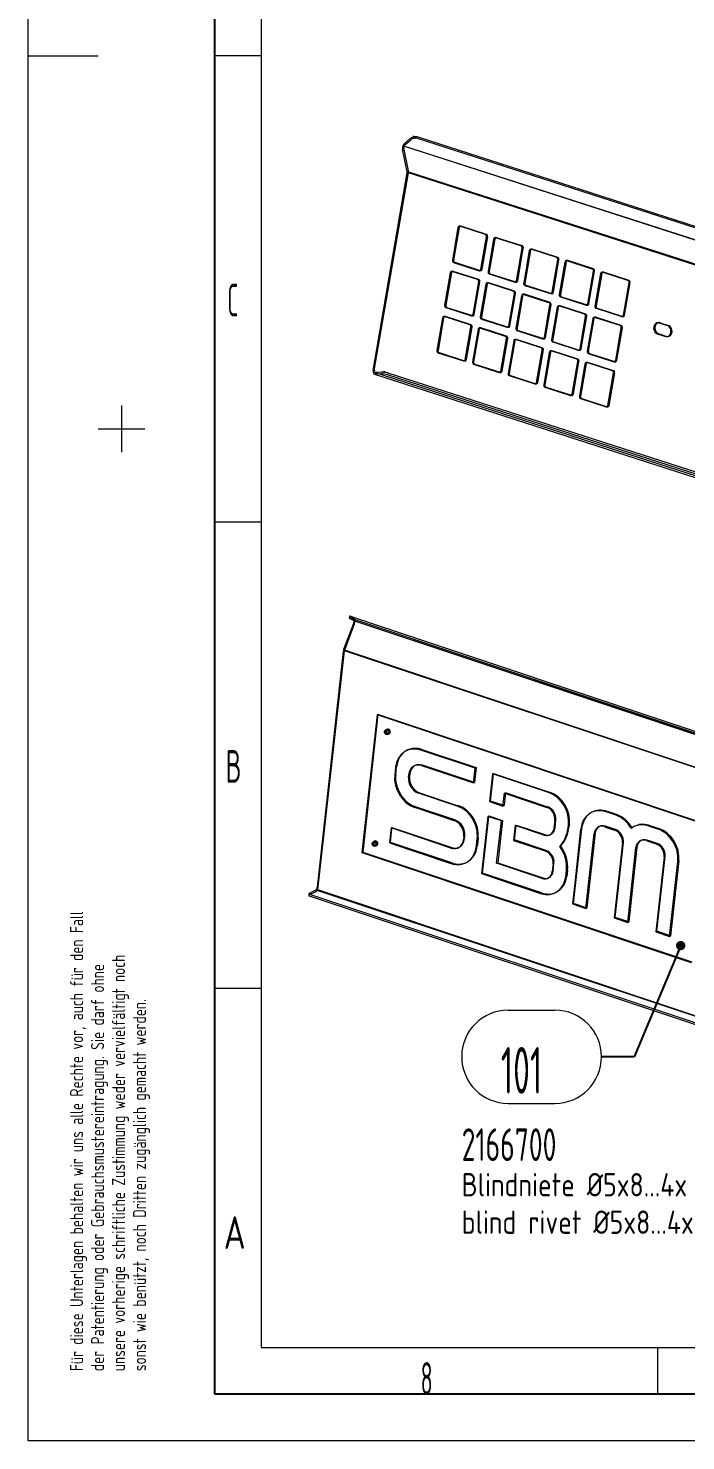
# Model space of a CAD drawing. Header units: millimetres. Extents: x 0 to 420, y 0 to 297.
# Drawn here: x 0 to 70.5, y 0 to 151.5 of the extents above; entities that cross this region are included whole.
import ezdxf
from ezdxf.lldxf.tags import DXFTag

# ---------------------------------------------------------------- set-up
doc = ezdxf.new("R2010")
doc.units = ezdxf.units.MM
for name, color, linetype, true_color in [('1', 7, 'Continuous', 0xffffff), ('101', 7, 'Continuous', 0xffffff), ('102', 7, 'Continuous', 0xffffff)]:
    doc.layers.add(name, color=color, linetype=linetype, true_color=true_color)
doc.styles.add('iso-1', font='isocp.shx')
tags = doc.linetypes.add('DASHED', pattern=[25.72, 12.86, -12.86]).pattern_tags.tags
tags[6:7] = [DXFTag(74, 4), DXFTag(75, 0), DXFTag(340, '0'), DXFTag(46, 0.0), DXFTag(50, 0.0), DXFTag(44, 0.0), DXFTag(45, 0.0)]
tags[4:5] = [DXFTag(74, 4), DXFTag(75, 0), DXFTag(340, '0'), DXFTag(46, 0.0), DXFTag(50, 0.0), DXFTag(44, 0.0), DXFTag(45, 0.0)]
doc.dimstyles.get("Standard").update_dxf_attribs({"dimtxt": 0.18, "dimasz": 0.18, "dimexe": 0.18, "dimexo": 0.0625, "dimgap": 0.09, "dimtad": 0, "dimtih": 1, "dimtoh": 1, "dimdec": 4, "dimzin": 0, "dimdsep": 46, "dimtxsty": 'Standard', "dimcen": 0.09, "dimadec": 0, "dimazin": 0, "dimtfac": 1, "dimtdec": 4, "dimtofl": 0, "dimtmove": 0, "dimatfit": 3, "dimfxl": 1, "dimtolj": 1, "dimtzin": 0, "dimarcsym": 0})

# ---------------------------------------------------------------- blocks, each defined once
blk = doc.blocks.new('GROUPED_GEOM2')
at = {"layer": '1', "color": 4, "lineweight": 18}
for p, q in [((51.49, 46.18), (56.49, 46.18)), ((51.49, 36.18), (56.49, 36.18))]:
    blk.add_line(p, q, dxfattribs=at)
at = {"layer": '1', "color": 3, "lineweight": 13}
blk.add_line((61.49, 41.18), (61.49, 41.18), dxfattribs=at)
at = {"layer": '1', "color": 4, "lineweight": 18}
for centre, start, end in [((51.49, 41.18), 90, 269.9999), ((56.49, 41.18), 270, 89.9999)]:
    blk.add_arc(centre, 5, start, end, dxfattribs=at)
at = {"layer": '1', "color": 2, "linetype": 'Continuous', "lineweight": 18, "insert": (50.69, 37.22), "char_height": 5, "attachment_point": 7, "line_spacing_factor": 0.963855, "style": 'iso-1'}
blk.add_mtext('\\W0.5855;101', dxfattribs=at)

msp = doc.modelspace()

# ---------------------------------------------------------------- linework, layer by layer
at = {"layer": '1', "color": 4, "linetype": 'Continuous', "lineweight": 18}
for p, q in [((0, 0), (0, 297)), ((420, 0), (0, 0))]:
    msp.add_line(p, q, dxfattribs=at)
at = {"layer": '1', "color": 4, "linetype": 'Continuous', "lineweight": 25}
for p, q in [((20, 5), (20, 292)), ((415, 5), (20, 5))]:
    msp.add_line(p, q, dxfattribs=at)
at = {"layer": '1', "color": 1, "linetype": 'Continuous', "lineweight": 13}
for p, q in [((25, 287), (25, 10)), ((25, 148.5), (20, 148.5)), ((25, 98.5), (20, 98.5)), ((25, 48.5), (20, 48.5)), ((25, 10), (410, 10)), ((67.5, 10), (67.5, 5))]:
    msp.add_line(p, q, dxfattribs=at)
at = {"layer": '1', "color": 1, "linetype": 'DASHED', "lineweight": 13}
msp.add_line((0, 148.5), (7.5, 148.5), dxfattribs=at)
at = {"layer": '1', "color": 4, "linetype": 'DASHED', "lineweight": 18}
for p, q in [((10, 111), (10, 106)), ((7.5, 108.5), (12.5, 108.5))]:
    msp.add_line(p, q, dxfattribs=at)
at = {"layer": '101', "color": 7, "linetype": 'Continuous', "lineweight": 18}
for p, q in [((40.36, 139.12), (41.01, 139.67)), ((171.66, 97.95), (41.71, 139.81)), ((40.65, 136.08), (40.15, 138.52)), ((37, 114.78), (40.65, 135.96)), ((46.09, 130.09), (45.49, 126.6)), ((46.22, 130.1), (45.62, 126.61)), ((49.03, 129.35), (46.28, 130.23)), ((48.55, 125.62), (49.15, 129.1)), ((49.92, 128.86), (49.32, 125.37)), ((50.04, 128.87), (49.44, 125.38)), ((52.85, 128.12), (50.1, 129)), ((52.37, 124.39), (52.97, 127.87)), ((53.74, 127.63), (53.14, 124.14)), ((53.86, 127.64), (53.26, 124.15)), ((56.68, 126.89), (53.93, 127.77)), ((45.61, 126.36), (48.36, 125.47)), ((45.74, 126.37), (48.47, 125.49)), ((56.2, 123.16), (56.8, 126.64)), ((57.56, 126.4), (56.96, 122.91)), ((57.69, 126.4), (57.08, 122.92)), ((60.5, 125.65), (57.75, 126.54)), ((45.26, 125.25), (44.66, 121.76)), ((45.38, 125.26), (44.78, 121.77)), ((48.2, 124.51), (45.45, 125.39)), ((47.72, 120.78), (48.32, 124.26)), ((49.44, 125.13), (52.19, 124.24)), ((49.56, 125.14), (52.29, 124.26)), ((60.02, 121.93), (60.62, 125.41)), ((61.38, 125.16), (60.78, 121.68)), ((61.51, 125.17), (60.91, 121.69)), ((64.32, 124.42), (61.57, 125.31)), ((49.08, 124.02), (48.48, 120.53)), ((49.21, 124.03), (48.61, 120.54)), ((52.02, 123.28), (49.27, 124.16)), ((51.54, 119.55), (52.14, 123.03)), ((52.9, 122.79), (52.3, 119.3)), ((53.03, 122.79), (52.43, 119.31)), ((55.84, 122.04), (53.09, 122.93)), ((53.26, 123.9), (56.01, 123.01)), ((53.38, 123.91), (56.12, 123.03)), ((63.84, 120.69), (64.44, 124.18)), ((44.78, 121.52), (47.53, 120.63)), ((44.9, 121.53), (47.64, 120.65)), ((55.36, 118.32), (55.96, 121.8)), ((56.73, 121.55), (56.13, 118.07)), ((56.85, 121.56), (56.25, 118.08)), ((59.66, 120.81), (56.91, 121.7)), ((57.08, 122.67), (59.83, 121.78)), ((57.2, 122.68), (59.94, 121.8)), ((60.9, 121.44), (63.65, 120.55)), ((61.03, 121.44), (63.76, 120.56)), ((44.43, 120.41), (43.82, 116.92)), ((44.55, 120.42), (43.95, 116.93)), ((47.36, 119.67), (44.61, 120.55)), ((48.6, 120.29), (51.35, 119.4)), ((48.73, 120.3), (51.46, 119.42)), ((59.18, 117.08), (59.78, 120.57)), ((60.55, 120.32), (59.95, 116.84)), ((60.67, 120.33), (60.07, 116.85)), ((63.49, 119.58), (60.74, 120.47)), ((67.65, 119.87), (68.57, 119.58)), ((46.88, 115.94), (47.48, 119.42)), ((48.25, 119.18), (47.65, 115.69)), ((48.37, 119.18), (47.77, 115.7)), ((51.19, 118.43), (48.43, 119.32)), ((50.7, 114.71), (51.31, 118.19)), ((52.42, 119.06), (55.17, 118.17)), ((52.55, 119.07), (55.28, 118.19)), ((63.01, 115.85), (63.61, 119.34)), ((67.45, 118.71), (68.37, 118.42)), ((67.58, 118.72), (68.49, 118.43)), ((43.94, 116.68), (46.7, 115.79)), ((44.07, 116.69), (46.8, 115.81)), ((52.07, 117.94), (51.47, 114.46)), ((52.19, 117.95), (51.59, 114.47)), ((55.01, 117.2), (52.26, 118.09)), ((54.53, 113.47), (55.13, 116.96)), ((55.89, 116.71), (55.29, 113.23)), ((56.02, 116.72), (55.42, 113.24)), ((58.83, 115.97), (56.08, 116.86)), ((56.25, 117.83), (59, 116.94)), ((56.37, 117.83), (59.1, 116.95)), ((47.77, 115.45), (50.52, 114.56)), ((47.89, 115.46), (50.63, 114.58)), ((58.35, 112.24), (58.95, 115.73)), ((59.71, 115.48), (59.11, 112)), ((59.84, 115.49), (59.24, 112.01)), ((62.65, 114.74), (59.9, 115.63)), ((60.07, 116.6), (62.82, 115.71)), ((60.19, 116.6), (62.93, 115.72)), ((37.14, 114.37), (127.73, 85.19)), ((51.59, 114.22), (54.34, 113.33)), ((51.71, 114.22), (54.45, 113.34)), ((62.17, 111.01), (62.77, 114.5)), ((55.41, 112.98), (58.16, 112.1)), ((55.54, 112.99), (58.27, 112.11)), ((59.23, 111.75), (61.99, 110.87)), ((59.36, 111.76), (62.09, 110.88)), ((34.5, 88.41), (34.42, 88.23)), ((34.9, 87.95), (34.47, 88.19)), ((34.69, 88.16), (177.58, 40.51)), ((34.76, 88.35), (177.65, 40.7)), ((33.86, 84.88), (34.92, 87.66)), ((31.01, 59.35), (33.8, 84.65)), ((47.93, 72.13), (42.12, 74.07)), ((39.4, 72.22), (39.31, 71.39)), ((39.42, 71.44), (39.51, 72.27)), ((40.79, 71.17), (40.82, 71.47)), ((41.5, 72.41), (41.39, 72.36)), ((42.18, 72.4), (47.75, 70.54)), ((47.76, 70.62), (42.29, 72.45)), ((47.75, 70.54), (47.93, 72.13)), ((49.8, 71.51), (49.47, 68.54)), ((49.58, 68.59), (49.89, 71.47)), ((55.8, 69.5), (49.8, 71.51)), ((46.02, 68.05), (41.85, 69.44)), ((49.47, 68.54), (49.58, 68.59)), ((49.47, 68.54), (50.92, 68.06)), ((50.93, 68.14), (49.58, 68.59)), ((50.92, 68.06), (51.07, 69.43)), ((51.07, 69.43), (51.18, 69.48)), ((51.07, 69.43), (55.64, 67.91)), ((55.74, 67.96), (51.18, 69.48)), ((41.44, 67.93), (45.66, 66.52)), ((45.77, 66.57), (41.54, 67.98)), ((49.29, 66.95), (48.61, 60.82)), ((48.72, 60.87), (49.39, 66.92)), ((50.75, 66.47), (49.29, 66.95)), ((63.06, 67.08), (61.97, 67.45)), ((38.91, 65.71), (38.73, 64.11)), ((38.84, 64.17), (39.01, 65.67)), ((45.34, 63.56), (38.91, 65.71)), ((50.24, 61.93), (50.75, 66.47)), ((52.22, 65.98), (52.04, 64.38)), ((52.15, 64.44), (52.32, 65.95)), ((55.31, 64.95), (52.22, 65.98)), ((56.49, 66.52), (56.39, 65.69)), ((56.5, 65.74), (56.59, 66.58)), ((57.9, 65.73), (57.93, 66.04)), ((59.25, 65.6), (58.65, 60.13)), ((58.76, 60.18), (59.36, 65.65)), ((61.27, 65.87), (61.16, 65.82)), ((61.79, 65.85), (62.88, 65.49)), ((62.99, 65.54), (61.9, 65.91)), ((64.66, 65.69), (64.77, 65.74)), ((67.54, 65.59), (66.45, 65.95)), ((38.73, 64.11), (38.84, 64.17)), ((38.73, 64.11), (45.34, 61.91)), ((45.45, 61.96), (38.84, 64.17)), ((46.13, 63.6), (46.23, 63.65)), ((46.73, 64.79), (46.69, 64.49)), ((46.8, 64.54), (46.83, 64.84)), ((48.06, 63.76), (48.07, 63.84)), ((48.07, 63.84), (48.15, 64.59)), ((52.04, 64.38), (52.15, 64.44)), ((52.04, 64.38), (55.43, 63.25)), ((55.54, 63.31), (52.15, 64.44)), ((55.94, 64.98), (56.05, 65.03)), ((59.82, 57.08), (60.71, 65.11)), ((63.73, 64.1), (62.84, 56.07)), ((62.95, 56.12), (63.84, 64.16)), ((64.3, 55.59), (65.18, 63.62)), ((65.74, 64.38), (65.64, 64.33)), ((66.27, 64.36), (67.36, 64)), ((67.47, 64.05), (66.38, 64.41)), ((68.21, 62.61), (67.32, 54.58)), ((67.43, 54.63), (68.32, 62.66)), ((68.77, 54.09), (69.66, 62.13)), ((48.61, 60.82), (48.72, 60.87)), ((48.61, 60.82), (54.95, 58.7)), ((55.05, 58.76), (48.72, 60.87)), ((55.11, 60.3), (50.24, 61.93)), ((56.29, 61.87), (56.19, 61.04)), ((56.3, 61.09), (56.39, 61.92)), ((57.65, 60.46), (57.73, 61.12)), ((55.74, 60.33), (55.85, 60.39)), ((58.65, 60.13), (58.37, 57.56)), ((58.47, 57.62), (58.76, 60.18)), ((30.1, 58.66), (30.08, 58.48)), ((30.85, 59.05), (30.13, 58.7)), ((73.54, 43.94), (30.17, 58.4)), ((73.56, 44.12), (30.19, 58.59)), ((58.37, 57.56), (58.47, 57.62)), ((58.37, 57.56), (59.82, 57.08)), ((59.83, 57.16), (58.47, 57.62)), ((62.84, 56.07), (62.95, 56.12)), ((62.84, 56.07), (64.3, 55.59)), ((64.3, 55.67), (62.95, 56.12)), ((67.32, 54.58), (67.43, 54.63)), ((67.32, 54.58), (68.77, 54.09)), ((68.78, 54.18), (67.43, 54.63))]:
    msp.add_line(p, q, dxfattribs=at)
at = {"layer": '101', "color": 6, "linetype": 'DASHED', "lineweight": 13}
for p, q in [((40.39, 138.96), (41.05, 139.51)), ((41.36, 139.75), (41.35, 139.8)), ((171.7, 97.78), (41.74, 139.65)), ((40.78, 136.19), (40.28, 138.63)), ((37.12, 114.78), (40.78, 135.97)), ((40.79, 136.09), (171.39, 94.02)), ((46.36, 130.25), (46.23, 130.24)), ((49.16, 129.36), (46.4, 130.24)), ((48.68, 125.63), (49.28, 129.11)), ((50.18, 129.02), (50.06, 129.01)), ((52.98, 128.13), (50.23, 129.01)), ((52.5, 124.4), (53.1, 127.88)), ((54, 127.79), (53.88, 127.78)), ((56.8, 126.89), (54.05, 127.78)), ((56.32, 123.17), (56.92, 126.65)), ((57.82, 126.56), (57.7, 126.55)), ((60.62, 125.66), (57.87, 126.55)), ((45.52, 125.41), (45.4, 125.4)), ((48.32, 124.52), (45.57, 125.4)), ((47.84, 120.79), (48.44, 124.27)), ((48.41, 125.47), (48.54, 125.48)), ((48.47, 125.49), (48.49, 125.48)), ((52.23, 124.24), (52.36, 124.25)), ((52.29, 124.26), (52.31, 124.25)), ((60.14, 121.93), (60.74, 125.42)), ((61.65, 125.32), (61.52, 125.32)), ((64.45, 124.43), (61.69, 125.32)), ((49.35, 124.18), (49.22, 124.17)), ((52.14, 123.28), (49.39, 124.17)), ((51.66, 119.56), (52.26, 123.04)), ((53.17, 122.94), (53.04, 122.94)), ((55.97, 122.05), (53.22, 122.94)), ((56.06, 123.01), (56.18, 123.01)), ((56.12, 123.03), (56.13, 123.02)), ((63.96, 120.7), (64.57, 124.19)), ((55.49, 118.32), (56.09, 121.81)), ((56.99, 121.71), (56.87, 121.71)), ((59.79, 120.82), (57.04, 121.71)), ((59.88, 121.78), (60, 121.78)), ((59.94, 121.8), (59.96, 121.79)), ((44.69, 120.57), (44.56, 120.56)), ((47.49, 119.67), (44.74, 120.56)), ((47.58, 120.63), (47.7, 120.64)), ((47.64, 120.65), (47.65, 120.64)), ((59.31, 117.09), (59.91, 120.58)), ((60.81, 120.48), (60.69, 120.47)), ((63.61, 119.59), (60.86, 120.48)), ((63.7, 120.54), (63.83, 120.55)), ((63.76, 120.56), (63.78, 120.56)), ((67.64, 119.9), (67.51, 119.89)), ((67.78, 119.88), (68.69, 119.59)), ((47.01, 115.95), (47.61, 119.43)), ((48.51, 119.33), (48.39, 119.33)), ((51.31, 118.44), (48.56, 119.33)), ((50.83, 114.71), (51.43, 118.2)), ((51.4, 119.4), (51.52, 119.4)), ((51.46, 119.42), (51.48, 119.41)), ((55.22, 118.17), (55.35, 118.17)), ((55.28, 118.19), (55.3, 118.18)), ((63.13, 115.86), (63.73, 119.35)), ((68.51, 118.4), (68.64, 118.41)), ((52.33, 118.1), (52.21, 118.1)), ((55.13, 117.21), (52.38, 118.1)), ((54.65, 113.48), (55.25, 116.97)), ((56.16, 116.87), (56.03, 116.86)), ((58.95, 115.98), (56.2, 116.87)), ((59.04, 116.93), (59.17, 116.94)), ((59.1, 116.95), (59.12, 116.95)), ((46.74, 115.79), (46.87, 115.79)), ((46.8, 115.81), (46.82, 115.8)), ((58.47, 112.25), (59.07, 115.74)), ((59.98, 115.64), (59.85, 115.63)), ((62.78, 114.75), (60.03, 115.64)), ((62.87, 115.7), (62.99, 115.71)), ((62.93, 115.72), (62.94, 115.72)), ((37.2, 114.56), (127.79, 85.38)), ((37.86, 114.4), (37.2, 114.36)), ((37.89, 114.6), (37.24, 114.55)), ((38.18, 114.51), (38.22, 114.7)), ((128.38, 85.37), (38.55, 114.3)), ((128.41, 85.56), (38.59, 114.5)), ((50.57, 114.56), (50.69, 114.56)), ((50.63, 114.58), (50.64, 114.57)), ((62.3, 111.02), (62.9, 114.51)), ((54.39, 113.32), (54.51, 113.33)), ((54.45, 113.34), (54.47, 113.34)), ((58.21, 112.09), (58.33, 112.1)), ((58.27, 112.11), (58.29, 112.11)), ((62.03, 110.86), (62.16, 110.87)), ((62.09, 110.88), (62.11, 110.88)), ((34.97, 88.13), (34.54, 88.38)), ((35.13, 88.04), (178.76, 40.14)), ((33.94, 84.83), (35, 87.61)), ((31.11, 59.41), (33.91, 84.71)), ((38.41, 76.26), (38.3, 76.2)), ((38.54, 75.74), (38.64, 75.79)), ((40.64, 74.04), (40.53, 73.99)), ((42.22, 74.12), (48.04, 72.18)), ((40.93, 71.52), (40.9, 71.22)), ((48.04, 72.18), (47.86, 70.59)), ((47.93, 72.13), (48.04, 72.18)), ((49.8, 71.51), (49.9, 71.56)), ((49.89, 71.47), (49.9, 71.56)), ((49.9, 71.56), (55.91, 69.56)), ((47.75, 70.54), (47.86, 70.59)), ((47.86, 70.59), (47.76, 70.62)), ((41.96, 69.49), (46.13, 68.1)), ((51.18, 69.48), (51.03, 68.11)), ((49.29, 66.95), (49.4, 67.01)), ((49.39, 66.92), (49.4, 67.01)), ((49.4, 67.01), (50.85, 66.52)), ((50.92, 68.06), (51.03, 68.11)), ((51.03, 68.11), (50.93, 68.14)), ((60.49, 67.42), (60.39, 67.37)), ((62.08, 67.5), (63.16, 67.14)), ((63.06, 67.08), (63.16, 67.14)), ((38.91, 65.71), (39.01, 65.76)), ((39.01, 65.76), (45.44, 63.61)), ((39.01, 65.67), (39.01, 65.76)), ((50.85, 66.52), (50.35, 61.98)), ((50.75, 66.47), (50.85, 66.52)), ((52.22, 65.98), (52.33, 66.03)), ((52.32, 65.95), (52.33, 66.03)), ((52.33, 66.03), (55.41, 65)), ((57.9, 65.73), (58, 65.78)), ((58.04, 66.09), (58, 65.78)), ((60.81, 65.17), (59.92, 57.13)), ((65.03, 65.9), (64.92, 65.84)), ((66.45, 65.95), (66.55, 66.01)), ((66.55, 66.01), (67.64, 65.64)), ((37.09, 64.27), (36.98, 64.21)), ((37.21, 63.75), (37.32, 63.8)), ((48.07, 63.84), (48.17, 63.89)), ((48.17, 63.89), (48.16, 63.81)), ((48.25, 64.64), (48.17, 63.89)), ((57.01, 63.73), (57.12, 63.78)), ((65.29, 63.67), (64.4, 55.64)), ((69.77, 62.18), (68.88, 54.14)), ((46.92, 61.99), (47.03, 62.04)), ((50.24, 61.93), (50.35, 61.98)), ((50.35, 61.98), (55.21, 60.36)), ((57.73, 61.12), (57.83, 61.18)), ((57.83, 61.18), (57.76, 60.52)), ((57.65, 60.46), (57.76, 60.52)), ((30.83, 58.87), (30.11, 58.51)), ((74.58, 44.48), (30.98, 59.02)), ((56.53, 58.78), (56.64, 58.84)), ((59.82, 57.08), (59.92, 57.13)), ((59.92, 57.13), (59.83, 57.16)), ((64.4, 55.64), (64.3, 55.67)), ((64.3, 55.59), (64.4, 55.64)), ((68.77, 54.09), (68.88, 54.14)), ((68.88, 54.14), (68.78, 54.18)), ((69.87, 53.33), (69.76, 53.28)), ((69.99, 52.82), (70.1, 52.87))]:
    msp.add_line(p, q, dxfattribs=at)
at = {"layer": '101', "color": 6, "linetype": 'Continuous', "lineweight": 13}
for p, q in [((41.35, 139.8), (41.33, 139.92)), ((170.91, 96.75), (40.18, 138.86)), ((171.02, 96.7), (40.3, 138.81)), ((40.66, 136.03), (171.38, 93.92)), ((49.11, 129.29), (49.23, 129.3)), ((52.93, 128.06), (53.05, 128.07)), ((45.66, 126.42), (45.54, 126.42)), ((56.75, 126.83), (56.88, 126.84)), ((48.27, 124.45), (48.4, 124.46)), ((49.48, 125.19), (49.36, 125.18)), ((60.57, 125.6), (60.7, 125.61)), ((64.4, 124.37), (64.52, 124.38)), ((52.1, 123.22), (52.22, 123.23)), ((53.31, 123.96), (53.18, 123.95)), ((57.13, 122.73), (57, 122.72)), ((44.83, 121.58), (44.7, 121.57)), ((55.92, 121.99), (56.04, 122)), ((60.95, 121.5), (60.83, 121.49)), ((48.65, 120.35), (48.53, 120.34)), ((59.74, 120.76), (59.86, 120.77)), ((47.44, 119.61), (47.56, 119.62)), ((51.26, 118.38), (51.39, 118.39)), ((52.47, 119.12), (52.35, 119.11)), ((63.56, 119.53), (63.69, 119.54)), ((43.99, 116.74), (43.87, 116.73)), ((55.08, 117.15), (55.21, 117.16)), ((56.29, 117.89), (56.17, 117.88)), ((60.12, 116.66), (59.99, 116.65)), ((47.82, 115.51), (47.69, 115.5)), ((58.91, 115.92), (59.03, 115.93)), ((51.64, 114.28), (51.51, 114.27)), ((62.73, 114.69), (62.85, 114.69)), ((55.46, 113.05), (55.34, 113.04)), ((59.28, 111.82), (59.16, 111.81)), ((178.67, 39.98), (34.93, 87.91)), ((35.03, 88.07), (35.13, 88.04)), ((177.56, 36.83), (33.82, 84.76)), ((177.66, 36.83), (33.92, 84.77)), ((41.18, 70.11), (41.08, 70.06)), ((39.99, 69.22), (39.88, 69.17)), ((57.47, 68.32), (57.36, 68.26)), ((47.68, 66.86), (47.58, 66.81)), ((56.26, 67.41), (56.36, 67.46)), ((46.44, 65.9), (46.55, 65.95)), ((63.5, 64.99), (63.61, 65.05)), ((69.2, 64.4), (69.09, 64.35)), ((56.06, 62.76), (56.16, 62.81)), ((67.98, 63.5), (68.09, 63.55)), ((30.93, 59.14), (74.64, 44.56))]:
    msp.add_line(p, q, dxfattribs=at)
at = {"layer": '101', "color": 7, "linetype": 'Continuous', "lineweight": 18}
for centre, major_axis, ratio, start_param, end_param in [((41.4, 139.55), (0.49, 0.1), 0.55177, 0.775065, 2.345861), ((40.43, 138.76), (0.138, 0.428), 0.595787, 0.757371, 2.328167), ((40.5, 135.95), (-0.077, -0.238), 0.595787, 1.804568, 2.328167), ((46.25, 130.04), (0.014, -0.2), 0.781297, 2.838916, 4.409713), ((46.37, 130.05), (-0.014, 0.2), 0.781297, 0.401924, 1.26812), ((49, 129.15), (0.014, -0.2), 0.781297, 1.26812, 2.838916), ((50.07, 128.81), (0.014, -0.2), 0.781297, 2.838916, 4.409713), ((50.19, 128.82), (-0.014, 0.2), 0.781297, 0.401924, 1.26812), ((52.82, 127.92), (0.014, -0.2), 0.781297, 1.26812, 2.838916), ((53.89, 127.58), (0.014, -0.2), 0.781297, 2.838916, 4.409713), ((54.02, 127.59), (-0.014, 0.2), 0.781297, 0.401924, 1.26812), ((45.65, 126.55), (0.014, -0.2), 0.781297, 4.409713, 5.980509), ((45.77, 126.56), (-0.014, 0.2), 0.781297, 1.26812, 2.838916), ((56.64, 126.69), (0.014, -0.2), 0.781297, 1.26812, 2.838916), ((57.71, 126.35), (0.014, -0.2), 0.781297, 2.838916, 4.409713), ((57.84, 126.36), (-0.014, 0.2), 0.781297, 0.401924, 1.26812), ((45.41, 125.2), (0.014, -0.2), 0.781297, 2.838916, 4.409713), ((45.54, 125.21), (-0.014, 0.2), 0.781297, 0.401924, 1.26812), ((48.16, 124.31), (0.014, -0.2), 0.781297, 1.26812, 2.838916), ((48.4, 125.67), (0.014, -0.2), 0.781297, 5.980509, 7.551305), ((49.47, 125.32), (0.014, -0.2), 0.781297, 4.409713, 5.980509), ((49.59, 125.33), (-0.014, 0.2), 0.781297, 1.26812, 2.838916), ((52.22, 124.44), (0.014, -0.2), 0.781297, 5.980509, 7.551305), ((60.47, 125.46), (0.014, -0.2), 0.781297, 1.26812, 2.838916), ((61.54, 125.12), (0.014, -0.2), 0.781297, 2.838916, 4.409713), ((61.66, 125.12), (-0.014, 0.2), 0.781297, 0.401924, 1.26812), ((64.29, 124.23), (0.014, -0.2), 0.781297, 1.26812, 2.838916), ((49.23, 123.97), (0.014, -0.2), 0.781297, 2.838916, 4.409713), ((49.36, 123.98), (-0.014, 0.2), 0.781297, 0.401924, 1.26812), ((51.99, 123.08), (0.014, -0.2), 0.781297, 1.26812, 2.838916), ((53.06, 122.74), (0.014, -0.2), 0.781297, 2.838916, 4.409713), ((53.18, 122.75), (-0.014, 0.2), 0.781297, 0.401924, 1.26812), ((53.29, 124.09), (0.014, -0.2), 0.781297, 4.409713, 5.980509), ((53.42, 124.1), (-0.014, 0.2), 0.781297, 1.26812, 2.838916), ((56.04, 123.21), (0.014, -0.2), 0.781297, 5.980509, 7.551305), ((57.11, 122.86), (0.014, -0.2), 0.781297, 4.409713, 5.980509), ((57.24, 122.87), (-0.014, 0.2), 0.781297, 1.26812, 2.838916), ((44.81, 121.71), (0.014, -0.2), 0.781297, 4.409713, 5.980509), ((44.94, 121.72), (-0.014, 0.2), 0.781297, 1.26812, 2.838916), ((55.81, 121.85), (0.014, -0.2), 0.781297, 1.26812, 2.838916), ((56.88, 121.51), (0.014, -0.2), 0.781297, 2.838916, 4.409713), ((57, 121.51), (-0.014, 0.2), 0.781297, 0.401924, 1.26812), ((59.87, 121.97), (0.014, -0.2), 0.781297, 5.980509, 7.551305), ((60.94, 121.63), (0.014, -0.2), 0.781297, 4.409713, 5.980509), ((61.06, 121.64), (-0.014, 0.2), 0.781297, 1.26812, 2.838916), ((44.58, 120.36), (0.014, -0.2), 0.781297, 2.838916, 4.409713), ((44.7, 120.37), (-0.014, 0.2), 0.781297, 0.401924, 1.26812), ((47.33, 119.47), (0.014, -0.2), 0.781297, 1.26812, 2.838916), ((47.56, 120.83), (0.014, -0.2), 0.781297, 5.980509, 7.551305), ((48.63, 120.48), (0.014, -0.2), 0.781297, 4.409713, 5.980509), ((48.76, 120.49), (-0.014, 0.2), 0.781297, 1.26812, 2.838916), ((59.63, 120.62), (0.014, -0.2), 0.781297, 1.26812, 2.838916), ((60.7, 120.27), (0.014, -0.2), 0.781297, 2.838916, 4.409713), ((60.83, 120.28), (-0.014, 0.2), 0.781297, 0.401924, 1.26812), ((63.69, 120.74), (0.014, -0.2), 0.781297, 5.980509, 7.551305), ((67.55, 119.29), (0.041, -0.599), 0.781297, 2.838916, 5.980509), ((67.68, 119.3), (0.041, -0.599), 0.781297, 3.275156, 5.980509), ((48.4, 119.13), (0.014, -0.2), 0.781297, 2.838916, 4.409713), ((48.52, 119.14), (-0.014, 0.2), 0.781297, 0.401924, 1.26812), ((51.15, 118.24), (0.014, -0.2), 0.781297, 1.26812, 2.838916), ((51.39, 119.6), (0.014, -0.2), 0.781297, 5.980509, 7.551305), ((52.46, 119.25), (0.014, -0.2), 0.781297, 4.409713, 5.980509), ((52.58, 119.26), (-0.014, 0.2), 0.781297, 1.26812, 2.838916), ((55.21, 118.36), (0.014, -0.2), 0.781297, 5.980509, 7.551305), ((63.45, 119.39), (0.014, -0.2), 0.781297, 1.26812, 2.838916), ((68.47, 119), (0.041, -0.599), 0.781297, 5.980509, 9.122102), ((68.59, 119.01), (0.041, -0.599), 0.781297, 5.980509, 6.149664), ((43.98, 116.87), (0.014, -0.2), 0.781297, 4.409713, 5.980509), ((44.1, 116.88), (-0.014, 0.2), 0.781297, 1.26812, 2.838916), ((52.22, 117.9), (0.014, -0.2), 0.781297, 2.838916, 4.409713), ((52.35, 117.9), (-0.014, 0.2), 0.781297, 0.401924, 1.26812), ((54.97, 117.01), (0.014, -0.2), 0.781297, 1.26812, 2.838916), ((56.04, 116.66), (0.014, -0.2), 0.781297, 2.838916, 4.409713), ((56.17, 116.67), (-0.014, 0.2), 0.781297, 0.401924, 1.26812), ((56.28, 118.02), (0.014, -0.2), 0.781297, 4.409713, 5.980509), ((56.4, 118.03), (-0.014, 0.2), 0.781297, 1.26812, 2.838916), ((59.03, 117.13), (0.014, -0.2), 0.781297, 5.980509, 7.551305), ((60.1, 116.79), (0.014, -0.2), 0.781297, 4.409713, 5.980509), ((60.23, 116.8), (-0.014, 0.2), 0.781297, 1.26812, 2.838916), ((46.73, 115.99), (0.014, -0.2), 0.781297, 5.980509, 7.551305), ((47.8, 115.64), (0.014, -0.2), 0.781297, 4.409713, 5.980509), ((47.92, 115.65), (-0.014, 0.2), 0.781297, 1.26812, 2.838916), ((58.8, 115.78), (0.014, -0.2), 0.781297, 1.26812, 2.838916), ((59.87, 115.43), (0.014, -0.2), 0.781297, 2.838916, 4.409713), ((59.99, 115.44), (-0.014, 0.2), 0.781297, 0.401924, 1.26812), ((62.85, 115.9), (0.014, -0.2), 0.781297, 5.980509, 7.551305), ((37.28, 114.8), (0.138, 0.428), 0.595787, 1.804568, 3.141586), ((50.55, 114.75), (0.014, -0.2), 0.781297, 5.980509, 7.551305), ((51.62, 114.41), (0.014, -0.2), 0.781297, 4.409713, 5.980509), ((51.75, 114.42), (-0.014, 0.2), 0.781297, 1.26812, 2.838916), ((62.62, 114.55), (0.014, -0.2), 0.781297, 1.26812, 2.838916), ((54.37, 113.52), (0.014, -0.2), 0.781297, 5.980509, 7.551305), ((55.44, 113.18), (0.014, -0.2), 0.781297, 4.409713, 5.980509), ((55.57, 113.19), (-0.014, 0.2), 0.781297, 1.26812, 2.838916), ((58.2, 112.29), (0.014, -0.2), 0.781297, 5.980509, 7.551305), ((59.27, 111.95), (0.014, -0.2), 0.781297, 4.409713, 5.980509), ((59.39, 111.96), (-0.014, 0.2), 0.781297, 1.26812, 2.838916), ((62.02, 111.06), (0.014, -0.2), 0.781297, 5.980509, 7.551305), ((34.89, 88.05), (-0.467, 0.178), 0.079072, 5.196019, 6.766815), ((34.96, 88.24), (0.467, -0.178), 0.079072, 2.054427, 3.141589), ((34.81, 87.71), (0.079, 0.237), 0.46354, 4.623031, 6.193828), ((34.04, 84.77), (-0.142, -0.427), 0.46354, 4.623031, 5.14663), ((38.53, 76.02), (-0.116, 0.233), 0.803839, 0.288628, 2.852953), ((41.82, 71.41), (1.29, -2.58), 0.803839, 2.464181, 4.034977), ((41.93, 71.47), (-1.29, 2.58), 0.803839, 0.025716, 0.893384), ((41.73, 70.58), (1.29, -2.58), 0.803839, 4.034977, 5.605773), ((41.84, 70.64), (-1.29, 2.58), 0.803839, 0.893384, 2.464181), ((42.03, 71.07), (-0.64, 1.29), 0.803839, 5.605773, 7.17657), ((42.14, 71.12), (0.64, -1.29), 0.803839, 2.46418, 3.141611), ((42, 70.77), (-0.64, 1.29), 0.803839, 0.893384, 2.464181), ((55.51, 66.85), (1.29, -2.58), 0.803839, 0.893384, 2.464181), ((45.73, 65.39), (1.29, -2.58), 0.803839, 0.893384, 2.464181), ((55.52, 66.85), (-0.52, 1.03), 0.803839, 4.034977, 5.605774), ((55.62, 66.9), (0.52, -1.03), 0.803839, 0.893384, 2.464181), ((61.68, 64.79), (1.29, -2.58), 0.803839, 2.464181, 4.034977), ((61.78, 64.84), (-1.29, 2.58), 0.803839, 0.025716, 0.893385), ((62.67, 64.41), (1.31, -2.62), 0.803839, 1.657824, 2.429893), ((45.52, 65.19), (-0.64, 1.29), 0.803839, 4.034977, 5.605773), ((45.62, 65.24), (0.64, -1.29), 0.803839, 0.893385, 2.464181), ((55.43, 66.01), (-0.52, 1.03), 0.803839, 2.464181, 4.034977), ((55.53, 66.06), (0.52, -1.03), 0.803839, 0.000018, 0.893384), ((54.24, 67.01), (1.95, -3.9), 0.803839, 0.293301, 0.879176), ((61.68, 64.79), (-0.52, 1.03), 0.803839, 5.605774, 7.17657), ((61.78, 64.84), (0.52, -1.03), 0.803839, 2.464181, 3.141611), ((62.76, 64.43), (-0.52, 1.03), 0.803839, 4.034977, 5.605774), ((62.87, 64.48), (0.52, -1.03), 0.803839, 0.893384, 2.464181), ((66.23, 63.22), (1.31, -2.62), 0.803839, 2.498469, 3.270537), ((66.34, 63.28), (-1.31, 2.62), 0.803839, 0.025234, 0.128945), ((67.24, 62.93), (1.29, -2.58), 0.803839, 0.893384, 2.464181), ((37.2, 64.03), (-0.116, 0.233), 0.803839, 0.288628, 2.852953), ((45.48, 64.89), (-0.64, 1.29), 0.803839, 2.464181, 4.034977), ((45.64, 64.56), (1.29, -2.58), 0.803839, 5.605773, 7.17657), ((45.59, 64.94), (0.64, -1.29), 0.803839, 0.000019, 0.893385), ((55.08, 62.04), (1.41, -2.82), 0.803839, 0.882186, 1.777127), ((66.15, 63.3), (-0.52, 1.03), 0.803839, 5.605774, 7.17657), ((66.26, 63.35), (0.52, -1.03), 0.803839, 2.464181, 3.141611), ((67.24, 62.93), (-0.52, 1.03), 0.803839, 4.034977, 5.605774), ((67.35, 62.99), (0.52, -1.03), 0.803839, 0.893384, 2.464181), ((55.32, 62.19), (-0.52, 1.03), 0.803839, 4.034977, 5.605773), ((55.42, 62.24), (0.52, -1.03), 0.803839, 0.893385, 2.464181), ((45.74, 64.62), (-1.29, 2.58), 0.803839, 2.464181, 3.115914), ((55.23, 61.36), (-0.52, 1.03), 0.803839, 2.464181, 4.034977), ((55.33, 61.42), (0.52, -1.03), 0.803839, 0.000019, 0.893385), ((30.87, 59.29), (-0.079, -0.237), 0.46354, 0.434241, 2.005038), ((55.24, 61.36), (1.29, -2.58), 0.803839, 5.605773, 7.143566), ((30.3, 58.64), (0.199, -0.022), 0.372792, 2.618513, 4.18931), ((30.28, 58.46), (-0.199, 0.022), 0.372792, 0.00002, 1.047717), ((55.35, 61.41), (-1.29, 2.58), 0.803839, 2.464181, 3.115892), ((69.98, 53.1), (-0.116, 0.233), 0.803839, 0.288628, 2.852953)]:
    msp.add_ellipse(centre, major_axis=major_axis, ratio=ratio, start_param=start_param, end_param=end_param, dxfattribs=at)
at = {"layer": '101', "color": 6, "linetype": 'DASHED', "lineweight": 13}
for centre, major_axis, ratio, start_param, end_param in [((41.43, 139.39), (-0.49, -0.1), 0.55177, 3.916657, 5.487454), ((40.43, 138.76), (0.077, 0.238), 0.595787, 0.757371, 2.328167), ((40.5, 135.95), (-0.138, -0.428), 0.595787, 1.804568, 2.328167), ((46.37, 130.05), (-0.014, 0.2), 0.781297, 5.980509, 6.685109), ((49.12, 129.16), (-0.014, 0.2), 0.781297, 4.409713, 5.980509), ((50.19, 128.82), (-0.014, 0.2), 0.781297, 5.980509, 6.685109), ((52.95, 127.93), (-0.014, 0.2), 0.781297, 4.409713, 5.980509), ((54.02, 127.59), (-0.014, 0.2), 0.781297, 5.980509, 6.685109), ((56.77, 126.7), (-0.014, 0.2), 0.781297, 4.409713, 5.980509), ((57.84, 126.36), (-0.014, 0.2), 0.781297, 5.980509, 6.685109), ((45.54, 125.21), (-0.014, 0.2), 0.781297, 5.980509, 6.685109), ((48.29, 124.32), (-0.014, 0.2), 0.781297, 4.409713, 5.980509), ((48.52, 125.68), (-0.014, 0.2), 0.781297, 2.838916, 4.409713), ((52.35, 124.45), (-0.014, 0.2), 0.781297, 2.838916, 4.409713), ((60.59, 125.47), (-0.014, 0.2), 0.781297, 4.409713, 5.980509), ((61.66, 125.12), (-0.014, 0.2), 0.781297, 5.980509, 6.685109), ((64.41, 124.24), (-0.014, 0.2), 0.781297, 4.409713, 5.980509), ((49.36, 123.98), (-0.014, 0.2), 0.781297, 5.980509, 6.685109), ((52.11, 123.09), (-0.014, 0.2), 0.781297, 4.409713, 5.980509), ((53.18, 122.75), (-0.014, 0.2), 0.781297, 5.980509, 6.685109), ((56.17, 123.21), (-0.014, 0.2), 0.781297, 2.838916, 4.409713), ((55.93, 121.86), (-0.014, 0.2), 0.781297, 4.409713, 5.980509), ((57, 121.51), (-0.014, 0.2), 0.781297, 5.980509, 6.685109), ((59.99, 121.98), (-0.014, 0.2), 0.781297, 2.838916, 4.409713), ((44.7, 120.37), (-0.014, 0.2), 0.781297, 5.980509, 6.685109), ((47.45, 119.48), (-0.014, 0.2), 0.781297, 4.409713, 5.980509), ((47.69, 120.84), (-0.014, 0.2), 0.781297, 2.838916, 4.409713), ((59.76, 120.63), (-0.014, 0.2), 0.781297, 4.409713, 5.980509), ((60.83, 120.28), (-0.014, 0.2), 0.781297, 5.980509, 6.685109), ((63.81, 120.75), (-0.014, 0.2), 0.781297, 2.838916, 4.409713), ((67.68, 119.3), (0.041, -0.599), 0.781297, 2.838916, 3.275156), ((48.52, 119.14), (-0.014, 0.2), 0.781297, 5.980509, 6.685109), ((51.28, 118.25), (-0.014, 0.2), 0.781297, 4.409713, 5.980509), ((51.51, 119.6), (-0.014, 0.2), 0.781297, 2.838916, 4.409713), ((55.33, 118.37), (-0.014, 0.2), 0.781297, 2.838916, 4.409713), ((63.58, 119.4), (-0.014, 0.2), 0.781297, 4.409713, 5.980509), ((68.59, 119.01), (0.041, -0.599), 0.781297, 6.149664, 9.122102), ((52.35, 117.9), (-0.014, 0.2), 0.781297, 5.980509, 6.685109), ((55.1, 117.02), (-0.014, 0.2), 0.781297, 4.409713, 5.980509), ((56.17, 116.67), (-0.014, 0.2), 0.781297, 5.980509, 6.685109), ((59.16, 117.14), (-0.014, 0.2), 0.781297, 2.838916, 4.409713), ((46.85, 115.99), (-0.014, 0.2), 0.781297, 2.838916, 4.409713), ((58.92, 115.79), (-0.014, 0.2), 0.781297, 4.409713, 5.980509), ((59.99, 115.44), (-0.014, 0.2), 0.781297, 5.980509, 6.685109), ((62.98, 115.91), (-0.014, 0.2), 0.781297, 2.838916, 4.409713), ((37.28, 114.8), (0.077, 0.238), 0.595787, 1.804568, 3.375365), ((37.28, 114.8), (0.138, 0.428), 0.595787, 3.141586, 3.375365), ((38.24, 114.28), (-0.493, 0.085), 0.186047, 4.060897, 5.631693), ((38.27, 114.48), (0.493, -0.085), 0.186047, 0.919304, 2.490101), ((50.68, 114.76), (-0.014, 0.2), 0.781297, 2.838916, 4.409713), ((62.74, 114.56), (-0.014, 0.2), 0.781297, 4.409713, 5.980509), ((54.5, 113.53), (-0.014, 0.2), 0.781297, 2.838916, 4.409713), ((58.32, 112.3), (-0.014, 0.2), 0.781297, 2.838916, 4.409713), ((62.14, 111.07), (-0.014, 0.2), 0.781297, 2.838916, 4.409713), ((34.96, 88.24), (0.467, -0.178), 0.079072, 3.141589, 3.625223), ((34.81, 87.71), (0.142, 0.427), 0.46354, 4.623031, 6.193828), ((34.04, 84.77), (-0.079, -0.237), 0.46354, 4.623031, 5.14663), ((38.53, 76.02), (-0.116, 0.233), 0.803839, 0, 0.288628), ((38.53, 76.02), (-0.116, 0.233), 0.803839, 5.605872, 6.283185), ((38.53, 76.02), (-0.116, 0.233), 0.803839, 2.852953, 5.605872), ((41.93, 71.47), (-1.29, 2.58), 0.803839, 5.605773, 6.308901), ((42.11, 70.82), (0.64, -1.29), 0.803839, 4.034977, 5.605774), ((42.14, 71.12), (0.64, -1.29), 0.803839, 3.141611, 4.034977), ((55.62, 66.9), (-1.29, 2.58), 0.803839, 4.034977, 5.605773), ((45.83, 65.45), (-1.29, 2.58), 0.803839, 4.034977, 5.605773), ((61.78, 64.84), (-1.29, 2.58), 0.803839, 5.605773, 6.308901), ((62.78, 64.46), (-1.31, 2.62), 0.803839, 4.799417, 5.571486), ((54.34, 67.06), (-1.95, 3.9), 0.803839, 3.434893, 4.020769), ((61.78, 64.84), (0.52, -1.03), 0.803839, 3.141611, 4.034977), ((66.34, 63.28), (-1.31, 2.62), 0.803839, 5.640061, 6.308419), ((67.35, 62.99), (-1.29, 2.58), 0.803839, 4.034977, 5.605773), ((37.2, 64.03), (-0.116, 0.233), 0.803839, 0, 0.288628), ((37.2, 64.03), (-0.116, 0.233), 0.803839, 5.605872, 6.283185), ((37.2, 64.03), (-0.116, 0.233), 0.803839, 2.852953, 5.605872), ((45.59, 64.94), (0.64, -1.29), 0.803839, 5.605774, 6.283204), ((45.74, 64.62), (-1.29, 2.58), 0.803839, 3.115914, 4.034977), ((55.53, 66.06), (0.52, -1.03), 0.803839, 5.605773, 6.283204), ((55.19, 62.09), (-1.41, 2.82), 0.803839, 4.023779, 4.918719), ((66.26, 63.35), (0.52, -1.03), 0.803839, 3.141611, 4.034977), ((30.87, 59.29), (-0.142, -0.427), 0.46354, 0.434241, 2.005038), ((55.33, 61.42), (0.52, -1.03), 0.803839, 5.605773, 6.283204), ((55.35, 61.41), (-1.29, 2.58), 0.803839, 3.115892, 4.001973), ((30.28, 58.46), (-0.199, 0.022), 0.372792, 5.760106, 6.283206), ((69.98, 53.1), (-0.116, 0.233), 0.803839, 0, 0.288628), ((69.98, 53.1), (-0.116, 0.233), 0.803839, 5.605872, 6.283185), ((69.98, 53.1), (-0.116, 0.233), 0.803839, 2.852953, 5.605872)]:
    msp.add_ellipse(centre, major_axis=major_axis, ratio=ratio, start_param=start_param, end_param=end_param, dxfattribs=at)
at = {"layer": '101', "color": 7, "linetype": 'Continuous', "lineweight": 18}
for centre in [(38.42, 75.97), (37.1, 63.98), (69.88, 53.05)]:
    msp.add_ellipse(centre, major_axis=(-0.116, 0.233), ratio=0.803839, dxfattribs=at)
at = {"layer": '102', "color": 6, "linetype": 'DASHED', "lineweight": 13}
for p, q in [((37.42, 77.83), (35.79, 63.07)), ((37.5, 77.87), (35.87, 63.11)), ((37.5, 77.87), (37.42, 77.83)), ((72.72, 66.05), (37.42, 77.83)), ((72.8, 66.09), (37.5, 77.87)), ((38.49, 76.3), (38.41, 76.26)), ((38.64, 75.79), (38.72, 75.83)), ((37.17, 64.31), (37.09, 64.27)), ((37.32, 63.8), (37.4, 63.84)), ((35.87, 63.11), (35.79, 63.07)), ((35.79, 63.07), (71.09, 51.3)), ((35.87, 63.11), (71.17, 51.34)), ((69.95, 53.37), (69.87, 53.33)), ((70.1, 52.87), (70.18, 52.91))]:
    msp.add_line(p, q, dxfattribs=at)
at = {"layer": '102', "color": 7, "linetype": 'Continuous', "lineweight": 18}
for centre, major_axis, start_param, end_param in [((38.53, 76.02), (0.116, -0.233), 3.430123, 5.605872), ((38.61, 76.06), (-0.116, 0.233), 0.5214, 2.620181), ((38.53, 76.02), (0.116, -0.233), 5.605872, 5.994644), ((37.2, 64.03), (0.116, -0.233), 3.430123, 5.605872), ((37.28, 64.07), (-0.116, 0.233), 0.5214, 2.620181), ((37.2, 64.03), (0.116, -0.233), 5.605872, 5.994644), ((69.98, 53.1), (0.116, -0.233), 3.430123, 5.605872), ((70.06, 53.14), (-0.116, 0.233), 0.5214, 2.620181), ((69.98, 53.1), (0.116, -0.233), 5.605872, 5.994644)]:
    msp.add_ellipse(centre, major_axis=major_axis, ratio=0.803839, start_param=start_param, end_param=end_param, dxfattribs=at)
at = {"layer": '102', "color": 6, "linetype": 'DASHED', "lineweight": 13}
for centre, major_axis, start_param, end_param in [((38.53, 76.02), (0.116, -0.233), 0, 3.430123), ((38.61, 76.06), (-0.116, 0.233), 0, 0.5214), ((38.61, 76.06), (-0.116, 0.233), 5.605872, 6.283185), ((38.53, 76.02), (0.116, -0.233), 5.994644, 6.283185), ((38.61, 76.06), (-0.116, 0.233), 2.620181, 5.605872), ((37.2, 64.03), (0.116, -0.233), 0, 3.430123), ((37.28, 64.07), (-0.116, 0.233), 0, 0.5214), ((37.28, 64.07), (-0.116, 0.233), 5.605872, 6.283185), ((37.2, 64.03), (0.116, -0.233), 5.994644, 6.283185), ((37.28, 64.07), (-0.116, 0.233), 2.620181, 5.605872), ((69.98, 53.1), (0.116, -0.233), 0, 3.430123), ((70.06, 53.14), (-0.116, 0.233), 0, 0.5214), ((70.06, 53.14), (-0.116, 0.233), 5.605872, 6.283185), ((70.06, 53.14), (-0.116, 0.233), 2.620181, 5.605872), ((69.98, 53.1), (0.116, -0.233), 5.994644, 6.283185)]:
    msp.add_ellipse(centre, major_axis=major_axis, ratio=0.803839, start_param=start_param, end_param=end_param, dxfattribs=at)

# ---------------------------------------------------------------- block references
at = {"layer": '1', "color": 4, "linetype": 'Continuous', "lineweight": 18}
msp.add_blockref('GROUPED_GEOM2', (0, 0), dxfattribs=at)

# ---------------------------------------------------------------- texts
at = {"layer": '1', "color": 1, "linetype": 'Continuous', "lineweight": 13, "char_height": 3.5, "attachment_point": 7, "line_spacing_factor": 0.963855, "style": 'iso-1'}
for s, insert in [('\\W0.5104;C', (21.37, 120.57)), ('\\W0.6380;B', (21.17, 70.57)), ('\\W0.8300;A', (20.97, 20.57)), ('\\W0.5404;8', (42.09, 4.93))]:
    msp.add_mtext(s, dxfattribs=dict(at, insert=insert))
at = {"layer": '1', "color": 1, "linetype": 'Continuous', "lineweight": 13, "insert": (13.06, 7.46), "char_height": 1.4, "attachment_point": 7, "rotation": 90, "line_spacing_factor": 0.963855, "style": 'iso-1'}
msp.add_mtext('\\W0.8424;Für diese Unterlagen behalten wir uns alle Rechte vor, auch für den Fall\\Pder Patentierung oder Gebrauchsmustereintragung. Sie darf ohne\\Punsere vorherige schriftliche Zustimmung weder vervielfältigt noch\\Psonst wie benützt, noch Dritten zugänglich gemacht werden.', dxfattribs=at)
at = {"layer": '1', "color": 2, "linetype": 'Continuous', "lineweight": 18, "insert": (46.49, 30), "char_height": 3.5, "attachment_point": 7, "line_spacing_factor": 0.963855, "style": 'iso-1'}
msp.add_mtext('\\W0.6874;2166700', dxfattribs=at)
at = {"layer": '1', "color": 3, "linetype": 'Continuous', "lineweight": 18, "insert": (46.49, 18.17), "char_height": 2.5, "attachment_point": 7, "line_spacing_factor": 0.963855, "style": 'iso-1'}
msp.add_mtext('\\W0.8968;Blindniete %%c5x8...4x\\Pblind rivet %%c5x8...4x\\P ', dxfattribs=at)

# ---------------------------------------------------------------- leaders
at = {"layer": '1', "color": 3, "linetype": 'Continuous', "lineweight": 13}
msp.add_leader([(69.98, 53.1), (64.99, 41.18), (61.49, 41.18)], dimstyle='Standard', override={"dimasz": 1, "dimldrblk": 'Dot'}, dxfattribs=at)

doc.saveas('drawing.dxf')
